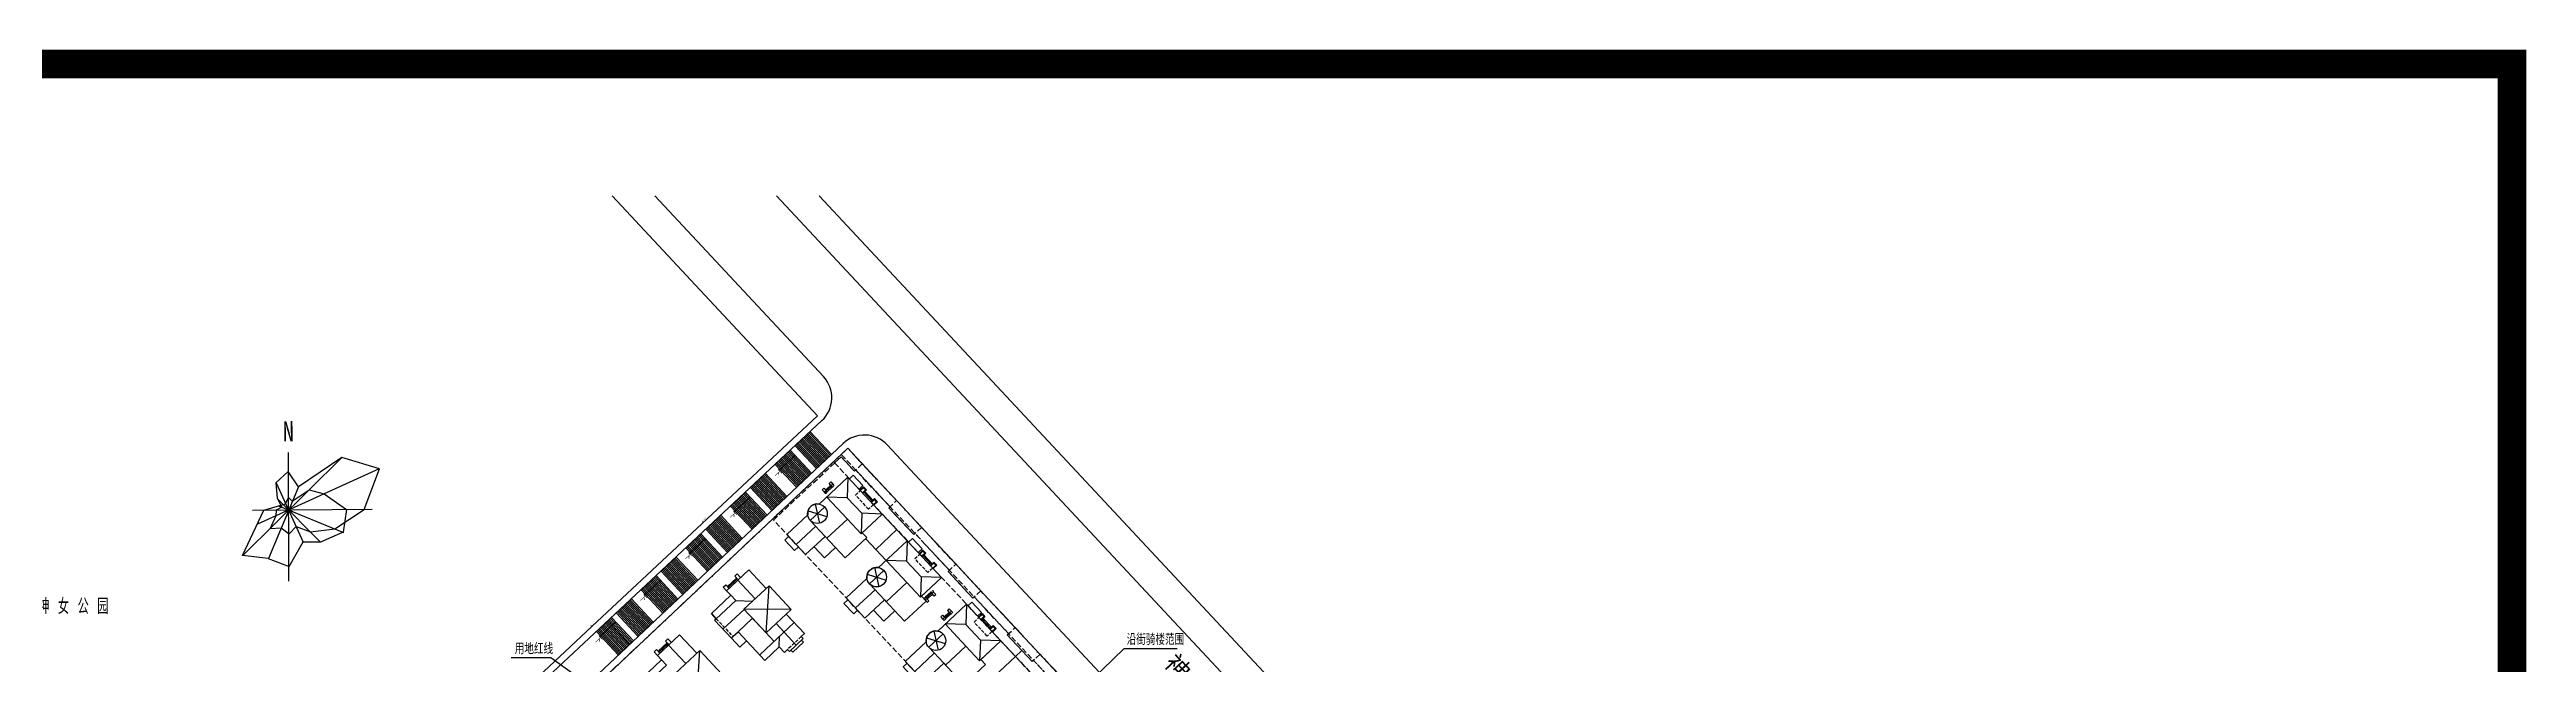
# Model space of a CAD drawing. Extents: x -34815 to 81416, y -425322 to 67478.
# Drawn here: x 878 to 7776, y 12961 to 14672 of the extents above; entities that cross this region are included whole.
import ezdxf

# ---------------------------------------------------------------- set-up
doc = ezdxf.new("R2010")
doc.units = 0
doc.header["$LTSCALE"] = 1000
doc.header["$MEASUREMENT"] = 0
doc.linetypes.add('DASH', pattern=[0.35, 0.25, -0.1])
doc.linetypes.add('DOTE', pattern=[2.42, 2, -0.2, 0.02, -0.2])
doc.layers.add('WALL', color=2, linetype='Continuous', lineweight=25)
doc.layers.add('坯担层', color=7, linetype='Continuous')
doc.styles.add('-宋体', font='', dxfattribs={"width": 0.8})
doc.styles.add('_TCH_DIM', font='SIMPLEX', dxfattribs={"bigfont": 'GBCBIG'})
doc.styles.get("Standard").update_dxf_attribs({"font": 'gbenor.shx', "bigfont": 'gbcbig.shx'})
doc.styles.add('宋体', font='', dxfattribs={"width": 0.666667})
doc.styles.get('-宋体').set_extended_font_data('NSimSun')
doc.styles.get('宋体').set_extended_font_data('SimSun')

# ---------------------------------------------------------------- blocks, each defined once
blk = doc.blocks.new('jhjuuoiuo')
at = {"color": 9, "linetype": 'Continuous'}
for p, q in [((338048, 587574), (316149, 611012)), ((363643, 570431), (325729, 611012)), ((353099, 611012), (715639, 222973)), ((362679, 611012), (725218, 222973)), ((362283, 561633), (338048, 587574)), ((292428, 494316), (363307, 560537)), ((311620, 514300), (362283, 561633)), ((362283, 561633), (311620, 514300)), ((359205, 556705), (363997, 551576)), ((359446, 556930), (364237, 551802)), ((359687, 557155), (364478, 552028)), ((359928, 557381), (364718, 552254)), ((360169, 557606), (364958, 552480)), ((360411, 557831), (365199, 552707)), ((360652, 558057), (365439, 552933)), ((362078, 561853), (362112, 561816)), ((255462, 552265), (233179, 530275)), ((243568, 524534), (243436, 553399)), ((255477, 552261), (245733, 545689)), ((263871, 549750), (255477, 552261)), ((291992, 483838), (368067, 555407)), ((369120, 554327), (293119, 482833)), ((353045, 550950), (357857, 545800)), ((353286, 551175), (358097, 546026)), ((353527, 551400), (358337, 546252)), ((353623, 549327), (356363, 551865)), ((353768, 551626), (358578, 546478)), ((354010, 551851), (358818, 546704)), ((354251, 552076), (359058, 546930)), ((354492, 552302), (359299, 547156)), ((354733, 552527), (359539, 547383)), ((354974, 552752), (359780, 547609)), ((355215, 552977), (360020, 547835)), ((355456, 553203), (360260, 548061)), ((355698, 553428), (360501, 548287)), ((355939, 553653), (360741, 548513)), ((356180, 553879), (360981, 548739)), ((356363, 551865), (357243, 552680)), ((357276, 554903), (362074, 549767)), ((357517, 555128), (362314, 549993)), ((357758, 555353), (362555, 550219)), ((357999, 555578), (362795, 550445)), ((358240, 555804), (363035, 550671)), ((358482, 556029), (363276, 550898)), ((358723, 556254), (363516, 551124)), ((358964, 556480), (363756, 551350)), ((367614, 552412), (366152, 551047)), ((370617, 549197), (367614, 552412)), ((626797, 278513), (369120, 554327)), ((377979, 555087), (632721, 282427)), ((263840, 549759), (236531, 537335)), ((245687, 545658), (238976, 529565)), ((243403, 549092), (240643, 546569)), ((240643, 546569), (240898, 543118)), ((240662, 546598), (246742, 533260)), ((245733, 545689), (243403, 549092)), ((260474, 540599), (263871, 549750)), ((347236, 545522), (352066, 540353)), ((347477, 545748), (352306, 540579)), ((347718, 545973), (352547, 540805)), ((347959, 546198), (352787, 541031)), ((348200, 546424), (353028, 541257)), ((348442, 546649), (353268, 541483)), ((348683, 546874), (353508, 541709)), ((348924, 547099), (353749, 541935)), ((349165, 547325), (353989, 542161)), ((349406, 547550), (354229, 542388)), ((349647, 547775), (354470, 542614)), ((349888, 548001), (354710, 542840)), ((350130, 548226), (354950, 543066)), ((350371, 548451), (355191, 543292)), ((350612, 548676), (355431, 543518)), ((352804, 550725), (357616, 545574)), ((233151, 530236), (237919, 540450)), ((235394, 540465), (262240, 540630)), ((237919, 540450), (242818, 541844)), ((240691, 540418), (240591, 539197)), ((241929, 541118), (240691, 540418)), ((240898, 543118), (241929, 541118)), ((240963, 542992), (250622, 533269)), ((241221, 541406), (255791, 535427)), ((242818, 541844), (243473, 543294)), ((243473, 543294), (244319, 542428)), ((244319, 542428), (248098, 545027)), ((248098, 545027), (251463, 544115)), ((251463, 544115), (256462, 540617)), ((253871, 536238), (260474, 540599)), ((256462, 540617), (255780, 535470)), ((342764, 541344), (347608, 536159)), ((343005, 541570), (347849, 536385)), ((343246, 541795), (348089, 536611)), ((343487, 542020), (348329, 536838)), ((343543, 539990), (346283, 542527)), ((343729, 542246), (348570, 537064)), ((343970, 542471), (348810, 537290)), ((344211, 542696), (349051, 537516)), ((344452, 542921), (349291, 537742)), ((344693, 543147), (349531, 537968)), ((344934, 543372), (349772, 538194)), ((345175, 543597), (350012, 538420)), ((345416, 543823), (350252, 538646)), ((345658, 544048), (350493, 538873)), ((345899, 544273), (350733, 539099)), ((346140, 544498), (350973, 539325)), ((346283, 542527), (347163, 543343)), ((355296, 541364), (352016, 538284)), ((383930, 534948), (378332, 540940)), ((240591, 539197), (239348, 536360)), ((239348, 536360), (241814, 536480)), ((241814, 536480), (243595, 535137)), ((243595, 535137), (245186, 536764)), ((245186, 536764), (248390, 535604)), ((248390, 535604), (253871, 536238)), ((255780, 535470), (250644, 533291)), ((335377, 534442), (340245, 529232)), ((335618, 534668), (340485, 529458)), ((335859, 534893), (340725, 529684)), ((336100, 535118), (340966, 529910)), ((337196, 536142), (342058, 530938)), ((337437, 536368), (342299, 531164)), ((337678, 536593), (342539, 531390)), ((337919, 536818), (342779, 531616)), ((338161, 537043), (343020, 531843)), ((338402, 537269), (343260, 532069)), ((338643, 537494), (343500, 532295)), ((338884, 537719), (343741, 532521)), ((339125, 537945), (343981, 532747)), ((339366, 538170), (344221, 532973)), ((339607, 538395), (344462, 533199)), ((339848, 538620), (344702, 533425)), ((340090, 538846), (344943, 533651)), ((340331, 539071), (345183, 533878)), ((340572, 539296), (345423, 534104)), ((238870, 529574), (233151, 530236)), ((238870, 529574), (243640, 527831)), ((243640, 527831), (246767, 533304)), ((250644, 533291), (246653, 533286)), ((329326, 528790), (334214, 523559)), ((329567, 529015), (334454, 523785)), ((329809, 529240), (334694, 524011)), ((330050, 529466), (334935, 524237)), ((330291, 529691), (335175, 524463)), ((330532, 529916), (335415, 524689)), ((332724, 531964), (337601, 526745)), ((332965, 532189), (337841, 526971)), ((333206, 532415), (338081, 527197)), ((333447, 532640), (338322, 527423)), ((333463, 530653), (336203, 533190)), ((333689, 532865), (338562, 527649)), ((333930, 533091), (338802, 527875)), ((334171, 533316), (339043, 528101)), ((334412, 533541), (339283, 528328)), ((334653, 533767), (339523, 528554)), ((334894, 533992), (339764, 528780)), ((335135, 534217), (340004, 529006)), ((336203, 533190), (337083, 534006)), ((323384, 521316), (326123, 523853)), ((323408, 523260), (328314, 518009)), ((323649, 523485), (328554, 518235)), ((323890, 523710), (328794, 518461)), ((324131, 523936), (329035, 518687)), ((324372, 524161), (329275, 518913)), ((324613, 524386), (329516, 519139)), ((324854, 524612), (329756, 519365)), ((325095, 524837), (329996, 519591)), ((325337, 525062), (330237, 519818)), ((325578, 525288), (330477, 520044)), ((325819, 525513), (330717, 520270)), ((326060, 525738), (330958, 520496)), ((326123, 523853), (327003, 524669)), ((327156, 526762), (332050, 521524)), ((327397, 526987), (332291, 521750)), ((327638, 527213), (332531, 521976)), ((327879, 527438), (332771, 522202)), ((328121, 527663), (333012, 522428)), ((328362, 527889), (333252, 522654)), ((328603, 528114), (333492, 522880)), ((328844, 528339), (333733, 523106)), ((329085, 528564), (333973, 523333)), ((397242, 520700), (391644, 526691)), ((317357, 517607), (322283, 512335)), ((317598, 517833), (322523, 512561)), ((317840, 518058), (322764, 512788)), ((318081, 518283), (323004, 513014)), ((318322, 518508), (323244, 513240)), ((318563, 518734), (323485, 513466)), ((318804, 518959), (323725, 513692)), ((319045, 519184), (323965, 513918)), ((319286, 519410), (324206, 514144)), ((319527, 519635), (324446, 514370)), ((319769, 519860), (324686, 514596)), ((320010, 520085), (324927, 514823)), ((320251, 520311), (325167, 515049)), ((320492, 520536), (325408, 515275)), ((322684, 522584), (327593, 517330)), ((322925, 522809), (327833, 517556)), ((323166, 523035), (328073, 517783)), ((288240, 492456), (311620, 514300)), ((311415, 514519), (311450, 514483)), ((312644, 513204), (317585, 507916)), ((312885, 513429), (317826, 508141)), ((313126, 513654), (318067, 508366)), ((313304, 511978), (316043, 514516)), ((313368, 513880), (318308, 508592)), ((313609, 514105), (318546, 508820)), ((313850, 514330), (318790, 509042)), ((314091, 514556), (319027, 509272)), ((314332, 514781), (319267, 509499)), ((314573, 515006), (319514, 509718)), ((314814, 515231), (319748, 509951)), ((315056, 515457), (319988, 510177)), ((315297, 515682), (320237, 510394)), ((315538, 515907), (320469, 510629)), ((315779, 516133), (320710, 510855)), ((316020, 516358), (320950, 511081)), ((316043, 514516), (316923, 515331)), ((317116, 517382), (322042, 512109)), ((410555, 506451), (404957, 512443)), ((302437, 507297), (293515, 507297)), ((311771, 500517), (302437, 507297)), ((408234, 508935), (406772, 507570)), ((418934, 497483), (431205, 509384)), ((431205, 509384), (443149, 509384))]:
    blk.add_line(p, q, dxfattribs=at)
at = {"color": 1, "linetype": 'DOTE', "ltscale": 2}
for p, q in [((293119, 482833), (369120, 554327)), ((369120, 554327), (642529, 261687))]:
    blk.add_line(p, q, dxfattribs=at)
at = {"color": 5, "linetype": 'DASH', "ltscale": 5}
for p, q in [((352415, 538212), (366152, 551047)), ((367614, 552412), (366152, 551047)), ((366152, 551047), (420085, 493321)), ((370617, 549197), (367614, 552412)), ((372371, 550836), (370617, 549197)), ((370910, 549470), (370617, 549197)), ((378624, 541213), (370910, 549470)), ((380091, 542584), (372371, 550836)), ((378332, 540940), (380091, 542584)), ((378332, 540940), (378624, 541213)), ((383930, 534948), (378332, 540940)), ((406347, 480486), (352415, 538212)), ((385684, 536587), (383930, 534948)), ((384222, 535222), (383930, 534948)), ((386612, 532664), (384222, 535222)), ((393403, 528335), (385684, 536587)), ((391936, 526964), (386612, 532664)), ((391644, 526691), (393403, 528335)), ((391644, 526691), (391936, 526964)), ((397242, 520700), (391644, 526691)), ((398996, 522338), (397242, 520700)), ((397535, 520973), (397242, 520700)), ((405249, 512716), (397535, 520973)), ((406715, 514085), (398996, 522338)), ((404957, 512443), (406715, 514085)), ((404957, 512443), (405249, 512716)), ((410555, 506451), (404957, 512443)), ((412313, 508094), (410555, 506451)), ((410847, 506724), (410555, 506451)), ((418561, 498467), (410847, 506724)), ((420027, 499836), (412313, 508094))]:
    blk.add_line(p, q, dxfattribs=at)
at = {"color": 1, "linetype": 'DASH', "ltscale": 5}
blk.add_line((639782, 261687), (367645, 552940), dxfattribs=at)
at = {"color": 9, "linetype": 'Continuous', "const_width": 40}
for points in [[(362281, 561563), (362285, 561704)], [(311623, 514371), (311618, 514229)]]:
    blk.add_lwpolyline(points, dxfattribs=at)
at = {"color": 9, "linetype": 'Continuous'}
for centre, start, end in [((358528, 565652), 313.05417, 43.05418), ((372864, 550308), 43.05417, 133.2516)]:
    blk.add_arc(centre, 7000, start, end, dxfattribs=at)
at = {"layer": 'WALL', "color": 5}
for p, q in [((365282, 546046), (364113, 544954)), ((365466, 545849), (364297, 544757)), ((365650, 545652), (364481, 544559)), ((365412, 545907), (364913, 546441)), ((372501, 544251), (373312, 545009)), ((374344, 542278), (375156, 543036)), ((385814, 530003), (386625, 530760)), ((387657, 528030), (388468, 528787)), ((342449, 522880), (341691, 523691)), ((344495, 524791), (342449, 522880)), ((344495, 524791), (343737, 525602)), ((387770, 521977), (386600, 520884)), ((387954, 521779), (386785, 520687)), ((388138, 521582), (386969, 520490)), ((388009, 521721), (388507, 521187)), ((391907, 517549), (390738, 516456)), ((392036, 517410), (391538, 517943)), ((392091, 517351), (390922, 516259)), ((392275, 517154), (391106, 516062)), ((399126, 515754), (399937, 516512)), ((400969, 513781), (401780, 514539)), ((326884, 508338), (326127, 509149)), ((328930, 510250), (326884, 508338)), ((328930, 510250), (328173, 511061))]:
    blk.add_line(p, q, dxfattribs=at)
for points in [[(364445, 534125), (369049, 538426), (372121, 535137), (376870, 539575), (369156, 547832), (362707, 541807, 0.5070926), (360114, 539384), (355419, 534997), (359651, 530467), (364036, 534563), (364445, 534125)], [(355419, 534997), (359651, 530467), (364036, 534563), (368541, 529740), (373401, 534280), (372377, 535376), (376870, 539575), (369156, 547832), (362707, 541807, 0.5070926), (360114, 539384), (355419, 534997)], [(377758, 519876), (382361, 524177), (385433, 520889), (390183, 525326), (382468, 533583), (376020, 527558, 0.5070926), (373426, 525135), (368731, 520749), (372964, 516218), (377348, 520314), (377758, 519876)], [(368731, 520749), (372964, 516218), (377348, 520314), (381854, 515492), (386713, 520031), (385689, 521128), (390183, 525326), (382468, 533583), (376020, 527558, 0.5070926), (373426, 525135), (368731, 520749)], [(391070, 505627), (395674, 509928), (398746, 506640), (403495, 511077), (395781, 519334), (389332, 513309, 0.5070926), (386738, 510886), (382044, 506500), (386276, 501969), (390660, 506065), (391070, 505627)], [(382044, 506500), (386276, 501969), (390660, 506065), (395166, 501243), (400025, 505783), (399001, 506879), (403495, 511077), (395781, 519334), (389332, 513309, 0.5070926), (386738, 510886), (382044, 506500)]]:
    blk.add_lwpolyline(points, format="xyb", dxfattribs=at)
for points in [[(359651, 530467), (364036, 534563), (368541, 529740), (373401, 534280), (372377, 535376), (376870, 539575), (369156, 547832), (362707, 541807, 0.5070926), (360114, 539384), (355419, 534997)], [(372964, 516218), (377348, 520314), (381854, 515492), (386713, 520031), (385689, 521128), (390183, 525326), (382468, 533583), (376020, 527558, 0.5070926), (373426, 525135), (368731, 520749)], [(386276, 501969), (390660, 506065), (395166, 501243), (400025, 505783), (399001, 506879), (403495, 511077), (395781, 519334), (389332, 513309, 0.5070926), (386738, 510886), (382044, 506500)]]:
    blk.add_lwpolyline(points, format="xyb", close=True, dxfattribs=at)
for points in [[(369156, 547832), (369000, 543238), (364406, 543394)], [(366050, 545956), (366086, 545991), (365813, 546283), (365412, 545907), (365685, 545615), (365904, 545820)], [(371654, 545158), (372531, 545978), (370346, 548316), (369469, 547497)], [(371853, 544946), (372664, 545703), (373312, 545009)], [(371955, 544836), (372656, 545491), (373100, 545016), (372399, 544361)], [(360193, 540287), (364402, 539004)], [(363906, 541147), (360690, 538144)], [(361801, 541789), (362795, 537502)], [(364150, 544181), (364114, 544147), (363840, 544440), (364242, 544815), (364515, 544523), (364296, 544318)], [(364150, 544181), (364515, 544523), (364242, 544815), (363877, 544474)], [(369049, 538426), (364406, 543394)], [(372277, 539731), (369000, 543238)], [(372501, 544251), (372720, 544456), (374564, 542483), (374344, 542278)], [(372918, 544641), (374761, 542668)], [(374891, 541694), (375592, 542349), (375148, 542824), (374447, 542169)], [(374993, 541584), (375804, 542342), (375156, 543036)], [(358013, 532221), (357136, 531401), (354951, 533740), (355828, 534559)], [(357535, 532732), (361919, 536828)], [(364036, 534563), (360690, 538144)], [(376870, 539575), (372277, 539731), (372121, 535137)], [(375398, 531630), (380147, 536067)], [(382468, 533583), (376870, 539575)], [(366357, 532079), (363872, 529758), (361551, 532242)], [(377719, 529146), (373145, 534041)], [(382468, 533583), (382312, 528990), (377719, 529146)], [(382361, 524177), (377719, 529146)], [(385589, 525482), (382312, 528990)], [(384966, 530910), (385843, 531729), (383658, 534067), (382782, 533248)], [(385165, 530697), (385976, 531455), (386625, 530760)], [(385267, 530587), (385969, 531243), (386413, 530768), (385711, 530112)], [(385814, 530003), (386033, 530207), (387876, 528234), (387657, 528030)], [(386230, 530392), (388073, 528419)], [(388305, 527336), (389117, 528093), (388468, 528787)], [(358679, 512041), (359402, 512717), (355306, 517101), (356402, 518125), (351418, 523459), (350761, 522845), (346869, 527010), (341901, 522368), (342856, 521345), (338472, 517248), (339564, 516079)], [(339564, 516079), (338472, 517248), (342856, 521345), (341901, 522368), (346869, 527010), (350761, 522845), (351418, 523459), (356402, 518125), (355306, 517101), (359402, 512717), (358679, 512041), (359088, 511602), (356005, 508722), (355595, 509160), (354872, 508484), (353711, 509726), (350496, 506722), (344488, 513153), (342954, 511719), (339199, 515738), (339564, 516079)], [(341901, 522368), (341143, 523179), (341691, 523691)], [(357081, 515201), (355306, 517101), (356402, 518125), (351418, 523459), (350761, 522845), (346869, 527010), (341901, 522368)], [(344105, 525208), (342059, 523296)], [(344290, 525010), (342244, 523099), (342449, 522880)], [(345043, 525303), (344285, 526114), (343737, 525602)], [(344385, 524689), (348276, 520524)], [(350776, 512868), (351418, 523459)], [(373506, 526038), (377715, 524755)], [(377218, 526899), (374003, 523895)], [(377348, 520314), (374003, 523895)], [(375113, 527540), (376107, 523253)], [(390183, 525326), (385589, 525482), (385433, 520889)], [(388203, 527445), (388904, 528100), (388461, 528575), (387759, 527920)], [(342856, 521345), (343949, 520175), (339564, 516079)], [(341076, 513728), (345826, 518166)], [(343949, 520175), (347765, 520046)], [(356402, 518125), (345792, 518203)], [(371325, 517972), (370448, 517153), (368264, 519491), (369141, 520310)], [(370847, 518483), (375232, 522579)], [(379669, 517830), (377185, 515509), (374864, 517993)], [(386201, 520579), (386566, 520921), (386839, 520629), (386474, 520287)], [(388101, 522354), (388137, 522389), (388410, 522096), (388009, 521721), (387735, 522013), (387955, 522218)], [(395781, 519334), (395625, 514741), (391031, 514897)], [(392675, 517459), (392711, 517493), (392438, 517785), (392036, 517410), (392309, 517117), (392529, 517322)], [(398279, 516661), (399156, 517480), (396971, 519818), (396094, 518999)], [(343115, 497500), (343838, 498175), (339742, 502560), (340838, 503584), (335854, 508918), (335197, 508304), (331305, 512469), (326336, 507826), (327292, 506803), (322908, 502707), (324000, 501538)], [(324000, 501538), (322908, 502707), (327292, 506803), (326336, 507826), (331305, 512469), (335197, 508304), (335854, 508918), (340838, 503584), (339742, 502560), (343838, 498175), (343115, 497500), (343524, 497061), (340441, 494180), (340031, 494619), (339308, 493943), (338147, 495185), (334932, 492181), (328924, 498611), (327390, 497178), (323635, 501197), (324000, 501538)], [(341517, 500660), (339742, 502560), (340838, 503584), (335854, 508918), (335197, 508304), (331305, 512469), (326336, 507826)], [(343319, 512060), (344488, 513153), (350496, 506722), (353711, 509726), (354872, 508484), (355595, 509160)], [(344488, 513153), (347703, 516157), (352551, 510968)], [(349335, 507965), (357081, 515201)], [(353041, 514985), (357546, 510162)], [(353711, 509726), (353793, 512129)], [(390530, 512650), (387315, 509646)], [(388426, 513291), (389420, 509005)], [(390775, 515684), (390738, 515650), (390465, 515942), (390867, 516317), (391140, 516025), (390921, 515820)], [(390775, 515684), (391140, 516025), (390867, 516317), (390502, 515976)], [(395674, 509928), (391031, 514897)], [(398902, 511233), (395625, 514741)], [(398477, 516448), (399289, 517206), (399937, 516512)], [(398580, 516338), (399281, 516994), (399725, 516519), (399024, 515863)], [(399126, 515754), (399345, 515959), (401189, 513986), (400969, 513781)], [(399543, 516143), (401386, 514170)], [(401515, 513196), (402217, 513852), (401773, 514327), (401072, 513671)], [(401618, 513087), (402429, 513844), (401780, 514539)], [(327292, 506803), (328385, 505634), (324000, 501538)], [(326336, 507826), (325579, 508637), (326127, 509149)], [(328541, 510666), (326495, 508755)], [(328726, 510469), (326680, 508557), (326884, 508338)], [(329479, 510762), (328721, 511573), (328173, 511061)], [(328821, 510147), (332712, 505982)], [(335211, 498327), (335854, 508918)], [(342954, 511719), (344859, 509680), (346393, 511114)], [(358752, 511288), (359169, 510843), (356757, 508590), (356341, 509036)], [(384160, 504234), (388544, 508331)], [(386818, 511789), (391027, 510507)], [(390660, 506065), (387315, 509646)], [(403495, 511077), (398902, 511233), (398746, 506640)], [(402023, 503132), (406772, 507570)], [(409093, 505085), (403495, 511077)], [(384638, 503723), (383761, 502904), (381576, 505242), (382453, 506061)]]:
    blk.add_lwpolyline(points, dxfattribs=at)
for points in [[(365173, 546163), (364913, 546441), (365279, 546782), (365777, 546249), (365412, 545907)], [(363638, 544729), (363379, 545007), (363744, 545348), (364242, 544815), (363877, 544474)], [(345792, 518203), (350776, 512868), (356402, 518125), (351418, 523459)], [(386713, 520031), (386972, 519754), (387338, 520095), (386839, 520629), (386474, 520287)], [(388247, 521465), (388507, 521187), (388872, 521529), (388374, 522062), (388009, 521721)], [(391797, 517665), (391538, 517943), (391903, 518284), (392402, 517751), (392036, 517410)], [(390263, 516232), (390004, 516509), (390369, 516851), (390867, 516317), (390502, 515976)], [(330228, 503661), (335211, 498327), (340838, 503584), (335854, 508918)]]:
    blk.add_lwpolyline(points, close=True, dxfattribs=at)
at = {"layer": 'WALL', "color": 5, "linetype": 'DASH', "ltscale": 3}
for points in [[(374891, 541694), (373795, 540670), (370859, 543812), (371955, 544836)], [(388203, 527445), (387107, 526421), (384171, 529563), (385267, 530587)], [(339564, 516079), (343319, 512060)], [(358679, 512041), (355595, 509160)], [(401515, 513196), (400419, 512172), (397484, 515314), (398580, 516338)]]:
    blk.add_lwpolyline(points, dxfattribs=at)
at = {"layer": 'WALL', "color": 5}
for centre in [(362298, 539645), (375610, 525397), (388923, 511148)]:
    blk.add_circle(centre, 2200, dxfattribs=at)
at = {"color": 9, "linetype": 'Continuous', "style": '-宋体', "width": 0.8}
blk.add_text('N', height=4557, rotation=0.26183, dxfattribs=at).set_placement((242203, 555860))
at = {"color": 9, "linetype": 'Continuous'}
for s, height, rotation, style, p in [('下', 1350, 312.80931, '_TCH_DIM', (352338, 548654)), ('下', 1350, 312.80931, '_TCH_DIM', (342258, 539317)), ('下', 1350, 312.80931, '_TCH_DIM', (332178, 529980)), ('下', 1350, 312.80931, '_TCH_DIM', (322098, 520643)), ('下', 1350, 312.80931, '_TCH_DIM', (312018, 511306)), ('神', 3987, 313.054, '宋体', (439984, 505855))]:
    blk.add_text(s, height=height, rotation=rotation, dxfattribs=dict(at, style=style)).set_placement(p)
for s, height, rotation, p in [('69334', 350, 43.05417, (336472, 537723)), ('莱 芜 神 女 公 园', 3500, 360, (178394, 517100))]:
    blk.add_text(s, height=height, rotation=rotation, dxfattribs=at).set_placement(p)
at = {"color": 9, "linetype": 'Continuous', "style": '_TCH_DIM'}
for s, p in [('沿街骑楼范围', (431778, 510172)), ('用地红线', (294302, 508085))]:
    blk.add_text(s, height=2531.9, dxfattribs=at).set_placement(p)
blk = doc.blocks.new('区位图')
at = {"const_width": 100}
blk.add_lwpolyline([(170512.7, -169274.9), (170512.7, -162331.9), (160612.7, -162331.9)], dxfattribs=at)
at = {"xscale": 0.01549518806859851, "yscale": 0.01549518806859851, "zscale": 0.01549518806859851}
blk.add_blockref('jhjuuoiuo', (158999.1, -172258.5), dxfattribs=at)

msp = doc.modelspace()

# ---------------------------------------------------------------- block references
at = {"layer": '坯担层', "xscale": 0.7999999999883585, "yscale": 0.7999999999883585, "zscale": 0.7999999999883585}
msp.add_blockref('区位图', (-128674.1, 144497.9), dxfattribs=at)

doc.saveas('drawing.dxf')
